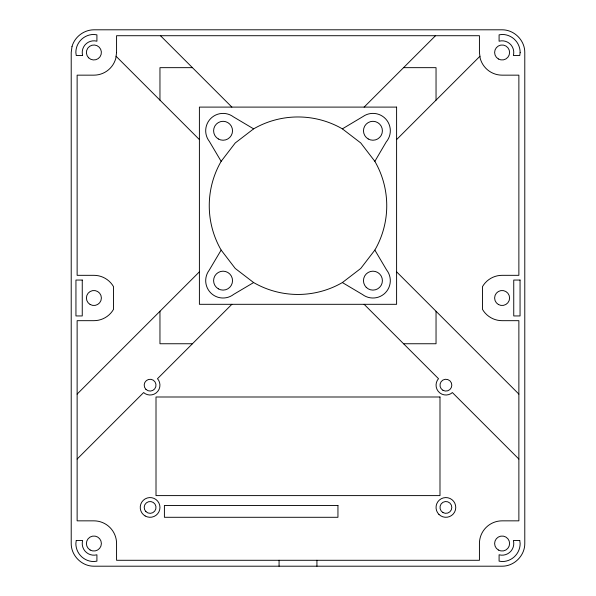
<?xml version="1.0" encoding="UTF-8"?>
<svg xmlns="http://www.w3.org/2000/svg" width="596" height="596" viewBox="0 0 596 596"><rect width="100%" height="100%" fill="white"/><g stroke="black" fill="none" stroke-linecap="round" stroke-linejoin="round"><path stroke-width="0.89" d="M374.854 161.337L386.23 141.93A17.351 17.351 0 0 0 362.986 116.548L342.372 128.855A88.744 88.744 0 0 0 253.628 128.855L233.498 116.905A17.351 17.351 0 0 0 209.39 141.461L221.146 161.337A88.744 88.744 0 0 0 221.146 250.082L209.218 270.182A17.351 17.351 0 0 0 233.729 294.335L253.628 282.564A88.744 88.744 0 0 0 342.372 282.564L362.517 294.521A17.351 17.351 0 0 0 386.595 269.936L374.854 250.082A88.744 88.744 0 0 0 374.854 161.337L360.751 142.958L342.372 128.855M221.146 161.337L235.249 142.958L253.628 128.855M374.854 250.082L360.751 268.461L342.372 282.564M77.13 394.098L199.399 271.828M364.119 107.101L435.512 35.715M77.13 459.062L143.651 392.541L145.163 393.703A9.864 9.864 0 0 0 158.633 380.233L157.471 378.721L231.881 304.31M396.601 139.583L479.929 56.262M192.441 67.661L159.959 67.661L159.959 100.143M403.559 67.661L436.041 67.661L436.041 100.143M192.441 343.75L159.959 343.75L159.959 311.268M403.559 343.75L436.041 343.75L436.041 311.268M253.628 282.564L235.249 268.461L221.146 250.082M160.488 35.715L231.881 107.101M396.601 271.828L518.87 394.098M116.071 56.262L199.399 139.583M364.119 304.31L438.529 378.721L437.367 380.233A9.864 9.864 0 0 0 450.837 393.703L452.349 392.541L518.87 459.062M316.93 560.285L316.93 566.2M279.07 560.285L279.07 566.2M71.989 46.607L71.215 52.478L71.215 543.522C71.14 555.658 81.756 566.274 93.892 566.2L502.108 566.2C514.244 566.274 524.86 555.658 524.785 543.522L524.785 52.478C524.86 40.342 514.244 29.726 502.108 29.8L93.892 29.8C83.865 29.86 74.634 36.937 71.989 46.607M116.57 52.478L115.795 58.348A22.678 22.678 0 0 1 93.892 75.156L77.13 75.156L77.13 275.322L93.892 275.322A22.678 22.678 0 0 1 113.531 286.661L113.531 309.339A22.678 22.678 0 0 1 93.892 320.678L77.13 320.678L77.13 520.844L93.892 520.844A22.678 22.678 0 0 1 116.57 543.522L116.57 560.285L479.43 560.285L479.43 543.522A22.678 22.678 0 0 1 502.108 520.844L518.87 520.844L518.87 320.678L502.108 320.678A22.678 22.678 0 0 1 482.469 309.339L482.469 286.661A22.678 22.678 0 0 1 502.108 275.322L518.87 275.322L518.87 75.156L502.108 75.156A22.678 22.678 0 0 1 480.205 58.348L479.43 52.478L479.43 35.715L116.57 35.715L116.57 52.478M76.251 540.497L75.856 543.522A18.036 18.036 0 0 0 93.892 561.559L96.91 561.156L96.91 554.794A11.674 11.674 0 0 1 82.621 540.497L76.251 540.497M520.144 52.478L519.749 55.502L513.38 55.502A11.674 11.674 0 0 0 499.09 41.206L499.09 34.844L502.108 34.441A18.036 18.036 0 0 1 520.144 52.478M82.621 55.502L76.251 55.502L75.856 52.478A18.036 18.036 0 0 1 93.892 34.441L96.91 34.844L96.91 41.206A11.674 11.674 0 0 0 82.621 55.502M396.601 107.101L199.399 107.101L199.399 304.31L396.601 304.31L396.601 107.101M82.255 280.053L75.945 280.053L75.945 315.947L82.255 315.947L82.255 280.053M520.055 280.053L513.745 280.053L513.745 315.947L520.055 315.947L520.055 280.053M439.99 396.996L156.01 396.996L156.01 495.604L439.99 495.604L439.99 396.996M337.947 505.46L164.407 505.46L164.407 517.291L337.947 517.291L337.947 505.46M519.749 540.497L513.38 540.497A11.674 11.674 0 0 1 499.09 554.794L499.09 561.156L502.108 561.559A18.036 18.036 0 0 0 520.144 543.522L519.749 540.497M90.145 550.011A7.495 7.495 0 0 0 101.387 543.522A7.495 7.495 0 0 0 90.145 537.033A7.495 7.495 0 0 0 90.145 550.011M498.36 550.011A7.495 7.495 0 0 0 509.602 543.522A7.495 7.495 0 0 0 498.36 537.033A7.495 7.495 0 0 0 498.36 550.011M498.36 58.967A7.495 7.495 0 0 0 509.602 52.478A7.495 7.495 0 0 0 498.36 45.989A7.495 7.495 0 0 0 498.36 58.967M88.595 57.775A7.495 7.495 0 0 0 101.134 54.415A7.495 7.495 0 0 0 91.955 45.244A7.495 7.495 0 0 0 88.595 57.775M90.145 304.489A7.495 7.495 0 0 0 101.387 298A7.495 7.495 0 0 0 90.145 291.511A7.495 7.495 0 0 0 90.145 304.489M498.36 304.489A7.495 7.495 0 0 0 509.602 298A7.495 7.495 0 0 0 498.36 291.511A7.495 7.495 0 0 0 498.36 304.489M366.242 287.339A9.469 9.469 0 0 0 382.081 283.093A9.469 9.469 0 0 0 370.488 271.5A9.469 9.469 0 0 0 366.242 287.339M368.209 138.965A9.469 9.469 0 0 0 382.401 130.77A9.469 9.469 0 0 0 368.209 122.575A9.469 9.469 0 0 0 368.209 138.965M218.33 288.844A9.469 9.469 0 0 0 232.529 280.649A9.469 9.469 0 0 0 218.33 272.447A9.469 9.469 0 0 0 218.33 288.844M218.33 138.965A9.469 9.469 0 0 0 232.529 130.77A9.469 9.469 0 0 0 218.33 122.575A9.469 9.469 0 0 0 218.33 138.965M438.932 514.408A9.864 9.864 0 0 0 455.426 509.982A9.864 9.864 0 0 0 443.35 497.906A9.864 9.864 0 0 0 438.932 514.408M145.163 515.972A9.864 9.864 0 0 0 159.959 507.434A9.864 9.864 0 0 0 145.163 498.897A9.864 9.864 0 0 0 145.163 515.972M442.947 512.553A5.915 5.915 0 0 0 451.82 507.434A5.915 5.915 0 0 0 442.947 502.309A5.915 5.915 0 0 0 442.947 512.553M442.947 390.291A5.915 5.915 0 0 0 451.82 385.165A5.915 5.915 0 0 0 442.947 380.039A5.915 5.915 0 0 0 442.947 390.291M145.916 389.352A5.915 5.915 0 0 0 155.809 386.7A5.915 5.915 0 0 0 148.568 379.451A5.915 5.915 0 0 0 145.916 389.352M145.916 511.614A5.915 5.915 0 0 0 155.809 508.962A5.915 5.915 0 0 0 148.568 501.72A5.915 5.915 0 0 0 145.916 511.614"/></g></svg>
